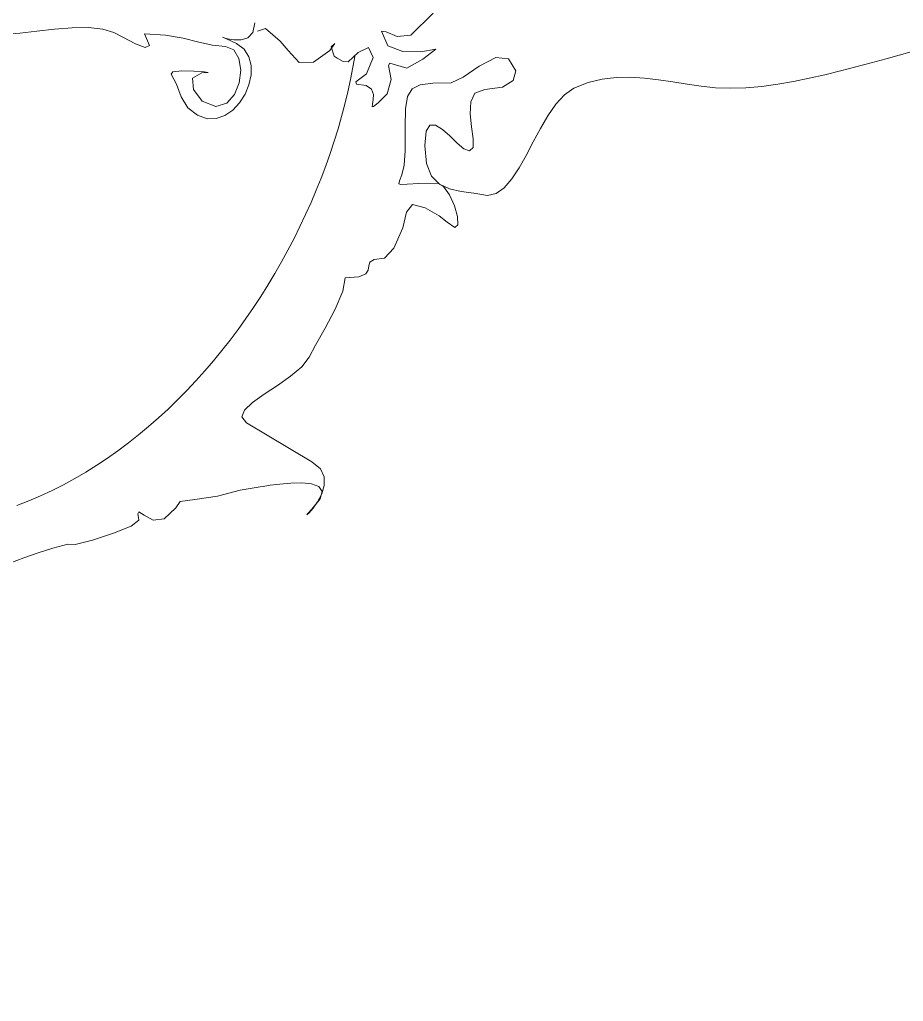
# Model space of a CAD drawing. Header units: centimetres. Extents: x -377343 to 693706, y 194584 to 813780.
# Drawn here: x 185145.8 to 185197.2, y 498772.2 to 498829.3 of the extents above; entities that cross this region are included whole.
import ezdxf

# ---------------------------------------------------------------- set-up
doc = ezdxf.new("R2010")
doc.units = ezdxf.units.CM
doc.layers.add('PIPA', color=11, linetype='Continuous')
doc.layers.add('TEXT', color=7, linetype='Continuous')

msp = doc.modelspace()

# ---------------------------------------------------------------- linework, layer by layer
at = {"layer": 'PIPA', "lineweight": 35, "extrusion": (0, 0.816497, 0.57735), "elevation": 193451.324}
msp.add_lwpolyline([(-421704.212, -325591.681), (-159560.265, -63447.734), (377343.333, -600351.331), (-158232.47, -1135927.133), (-693706.405, -600453.199), (-454216.825, -360963.619)], dxfattribs=at)
at = {"layer": 'TEXT', "color": 2, "linetype": 'Continuous', "lineweight": 13}
for p, q in [((185169.811, 498829.697), (185168.514, 498828.4)), ((185169.811, 498829.697), (185168.514, 498828.4)), ((185205.566, 498829.697), (185196.161, 498827.022)), ((185146.767, 498828.644), (185145.772, 498828.528)), ((185146.767, 498828.644), (185145.772, 498828.528)), ((185147.799, 498828.755), (185146.767, 498828.644)), ((185147.799, 498828.755), (185146.767, 498828.644)), ((185148.816, 498828.832), (185147.799, 498828.755)), ((185148.816, 498828.832), (185147.799, 498828.755)), ((185149.765, 498828.845), (185148.816, 498828.832)), ((185149.765, 498828.845), (185148.816, 498828.832)), ((185150.592, 498828.765), (185149.765, 498828.845)), ((185150.592, 498828.765), (185149.765, 498828.845)), ((185151.245, 498828.562), (185150.592, 498828.765)), ((185151.245, 498828.562), (185150.592, 498828.765)), ((185159.434, 498829.13), (185159.32, 498828.57)), ((185159.434, 498829.13), (185159.32, 498828.57)), ((185160.058, 498828.8), (185159.596, 498828.643)), ((185160.058, 498828.8), (185159.596, 498828.643)), ((185160.917, 498828.055), (185160.058, 498828.8)), ((185160.917, 498828.055), (185160.058, 498828.8)), ((185167.073, 498828.598), (185166.812, 498828.643)), ((185167.073, 498828.598), (185166.812, 498828.643)), ((185166.812, 498828.643), (185167.18, 498827.795)), ((185166.812, 498828.643), (185167.18, 498827.795)), ((185145.772, 498828.528), (185144.869, 498828.437)), ((185145.772, 498828.528), (185144.869, 498828.437)), ((185151.812, 498828.266), (185151.245, 498828.562)), ((185151.812, 498828.266), (185151.245, 498828.562)), ((185152.492, 498827.903), (185151.812, 498828.266)), ((185152.492, 498827.903), (185151.812, 498828.266)), ((185153.029, 498828.481), (185153.318, 498827.805)), ((185153.029, 498828.481), (185153.318, 498827.805)), ((185154.241, 498828.405), (185153.029, 498828.481)), ((185154.241, 498828.405), (185153.029, 498828.481)), ((185155.279, 498828.224), (185154.241, 498828.405)), ((185155.279, 498828.224), (185154.241, 498828.405)), ((185156.181, 498828.009), (185155.279, 498828.224)), ((185156.181, 498828.009), (185155.279, 498828.224)), ((185157.608, 498828.265), (185157.564, 498828.282)), ((185157.564, 498828.282), (185157.797, 498828.185)), ((185157.608, 498828.265), (185157.564, 498828.282)), ((185157.564, 498828.282), (185157.797, 498828.185)), ((185157.852, 498828.194), (185157.608, 498828.265)), ((185157.852, 498828.194), (185157.608, 498828.265)), ((185157.797, 498828.185), (185158.38, 498827.914)), ((185157.797, 498828.185), (185158.38, 498827.914)), ((185158.22, 498828.129), (185157.852, 498828.194)), ((185158.22, 498828.129), (185157.852, 498828.194)), ((185158.638, 498828.13), (185158.22, 498828.129)), ((185158.638, 498828.13), (185158.22, 498828.129)), ((185159.03, 498828.257), (185158.638, 498828.13)), ((185159.03, 498828.257), (185158.638, 498828.13)), ((185159.32, 498828.57), (185159.03, 498828.257)), ((185159.32, 498828.57), (185159.03, 498828.257)), ((185161.379, 498827.508), (185160.917, 498828.055)), ((185161.379, 498827.508), (185160.917, 498828.055)), ((185167.712, 498828.337), (185167.073, 498828.598)), ((185167.712, 498828.337), (185167.073, 498828.598)), ((185168.514, 498828.4), (185167.712, 498828.337)), ((185168.514, 498828.4), (185167.712, 498828.337)), ((185153.066, 498827.681), (185152.492, 498827.903)), ((185153.066, 498827.681), (185152.492, 498827.903)), ((185153.318, 498827.805), (185153.066, 498827.681)), ((185153.318, 498827.805), (185153.066, 498827.681)), ((185156.985, 498827.828), (185156.181, 498828.009)), ((185156.985, 498827.828), (185156.181, 498828.009)), ((185157.731, 498827.752), (185156.985, 498827.828)), ((185157.731, 498827.752), (185156.985, 498827.828)), ((185158.223, 498827.559), (185157.731, 498827.752)), ((185158.223, 498827.559), (185157.731, 498827.752)), ((185158.519, 498827.06), (185158.223, 498827.559)), ((185158.519, 498827.06), (185158.223, 498827.559)), ((185158.38, 498827.914), (185158.818, 498827.588)), ((185158.38, 498827.914), (185158.818, 498827.588)), ((185158.818, 498827.588), (185159.095, 498827.155)), ((185158.818, 498827.588), (185159.095, 498827.155)), ((185162.01, 498826.824), (185161.379, 498827.508)), ((185162.01, 498826.824), (185161.379, 498827.508)), ((185163.812, 498827.508), (185162.857, 498826.842)), ((185163.812, 498827.508), (185162.857, 498826.842)), ((185164.091, 498827.929), (185163.812, 498827.508)), ((185164.091, 498827.929), (185163.812, 498827.508)), ((185163.884, 498827.737), (185164.091, 498827.929)), ((185163.884, 498827.737), (185164.091, 498827.929)), ((185164.055, 498827.184), (185163.884, 498827.737)), ((185164.055, 498827.184), (185163.884, 498827.737)), ((185166.055, 498827.689), (185165.46, 498827.409)), ((185166.055, 498827.689), (185165.46, 498827.409)), ((185166.325, 498827.103), (185166.055, 498827.689)), ((185166.325, 498827.103), (185166.055, 498827.689)), ((185167.18, 498827.795), (185168.058, 498827.448)), ((185167.18, 498827.795), (185168.058, 498827.448)), ((185169.103, 498827.435), (185169.974, 498827.59)), ((185169.103, 498827.435), (185169.974, 498827.59)), ((185169.974, 498827.59), (185169.208, 498827.019)), ((185169.974, 498827.59), (185169.208, 498827.019)), ((185158.622, 498826.379), (185158.519, 498827.06)), ((185158.622, 498826.379), (185158.519, 498827.06)), ((185159.095, 498827.155), (185159.225, 498826.646)), ((185159.095, 498827.155), (185159.225, 498826.646)), ((185164.229, 498827.064), (185164.055, 498827.184)), ((185164.229, 498827.064), (185164.055, 498827.184)), ((185164.583, 498826.872), (185164.229, 498827.064)), ((185164.583, 498826.872), (185164.229, 498827.064)), ((185165.46, 498827.409), (185164.866, 498826.86)), ((185165.46, 498827.409), (185164.866, 498826.86)), ((185165.271, 498827.265), (185165.148, 498826.552)), ((185165.271, 498827.265), (185165.148, 498826.552)), ((185165.929, 498826.163), (185166.325, 498827.103)), ((185165.929, 498826.163), (185166.325, 498827.103)), ((185168.058, 498827.448), (185169.103, 498827.435)), ((185168.058, 498827.448), (185169.103, 498827.435)), ((185169.208, 498827.019), (185168.28, 498826.484)), ((185169.208, 498827.019), (185168.28, 498826.484)), ((185173.454, 498827.114), (185172.497, 498826.606)), ((185174.19, 498827.022), (185173.454, 498827.114)), ((185174.613, 498826.333), (185174.19, 498827.022)), ((185196.161, 498827.022), (185195.281, 498826.797)), ((185154.667, 498826.277), (185155.194, 498826.331)), ((185154.667, 498826.277), (185155.194, 498826.331)), ((185155.194, 498826.331), (185155.887, 498826.323)), ((185155.194, 498826.331), (185155.887, 498826.323)), ((185158.536, 498825.638), (185158.622, 498826.379)), ((185158.536, 498825.638), (185158.622, 498826.379)), ((185159.225, 498826.646), (185159.222, 498826.091)), ((185159.225, 498826.646), (185159.222, 498826.091)), ((185162.857, 498826.842), (185162.01, 498826.824)), ((185162.857, 498826.842), (185162.01, 498826.824)), ((185164.866, 498826.86), (185164.583, 498826.872)), ((185164.866, 498826.86), (185164.583, 498826.872)), ((185165.148, 498826.552), (185165.007, 498825.836)), ((185165.148, 498826.552), (185165.007, 498825.836)), ((185167.298, 498826.779), (185167.22, 498826.641)), ((185167.298, 498826.779), (185167.22, 498826.641)), ((185167.22, 498826.641), (185167.376, 498825.836)), ((185167.22, 498826.641), (185167.376, 498825.836)), ((185168.28, 498826.484), (185167.298, 498826.779)), ((185168.28, 498826.484), (185167.298, 498826.779)), ((185172.497, 498826.606), (185171.556, 498825.962)), ((185174.473, 498825.765), (185174.613, 498826.333)), ((185193.495, 498826.332), (185192.591, 498826.107)), ((185194.392, 498826.565), (185193.495, 498826.332)), ((185195.281, 498826.797), (185194.392, 498826.565)), ((185154.569, 498826.13), (185154.667, 498826.277)), ((185154.569, 498826.13), (185154.667, 498826.277)), ((185154.893, 498825.554), (185154.569, 498826.13)), ((185154.893, 498825.554), (185154.569, 498826.13)), ((185156.353, 498826.211), (185155.807, 498825.907)), ((185156.353, 498826.211), (185155.807, 498825.907)), ((185155.807, 498825.907), (185155.876, 498825.238)), ((185155.807, 498825.907), (185155.876, 498825.238)), ((185155.887, 498826.323), (185156.485, 498826.28)), ((185155.887, 498826.323), (185156.485, 498826.28)), ((185156.727, 498826.233), (185156.353, 498826.211)), ((185156.727, 498826.233), (185156.353, 498826.211)), ((185156.485, 498826.28), (185156.727, 498826.233)), ((185156.485, 498826.28), (185156.727, 498826.233)), ((185159.222, 498826.091), (185159.099, 498825.523)), ((185159.222, 498826.091), (185159.099, 498825.523)), ((185165.007, 498825.836), (185164.85, 498825.119)), ((185165.007, 498825.836), (185164.85, 498825.119)), ((185165.316, 498825.692), (185165.929, 498826.163)), ((185165.316, 498825.692), (185165.929, 498826.163)), ((185167.376, 498825.836), (185167.136, 498824.995)), ((185167.376, 498825.836), (185167.136, 498824.995)), ((185171.556, 498825.962), (185170.865, 498825.644)), ((185173.848, 498825.38), (185174.473, 498825.765)), ((185179.637, 498825.852), (185178.818, 498825.648)), ((185180.456, 498825.951), (185179.637, 498825.852)), ((185181.277, 498825.964), (185180.456, 498825.951)), ((185182.098, 498825.911), (185181.277, 498825.964)), ((185182.922, 498825.813), (185182.098, 498825.911)), ((185183.748, 498825.688), (185182.922, 498825.813)), ((185191.682, 498825.897), (185190.767, 498825.709)), ((185192.591, 498826.107), (185191.682, 498825.897)), ((185155.164, 498824.815), (185154.893, 498825.554)), ((185155.164, 498824.815), (185154.893, 498825.554)), ((185155.876, 498825.238), (185156.387, 498824.569)), ((185155.876, 498825.238), (185156.387, 498824.569)), ((185158.262, 498824.957), (185158.536, 498825.638)), ((185158.262, 498824.957), (185158.536, 498825.638)), ((185159.099, 498825.523), (185158.873, 498824.971)), ((185159.099, 498825.523), (185158.873, 498824.971)), ((185165.352, 498825.563), (185165.316, 498825.692)), ((185165.352, 498825.563), (185165.316, 498825.692)), ((185165.923, 498825.476), (185165.352, 498825.563)), ((185165.923, 498825.476), (185165.352, 498825.563)), ((185166.227, 498825.257), (185165.923, 498825.476)), ((185166.227, 498825.257), (185165.923, 498825.476)), ((185166.337, 498824.965), (185166.227, 498825.257)), ((185166.337, 498824.965), (185166.227, 498825.257)), ((185168.587, 498825.28), (185168.324, 498824.834)), ((185169.059, 498825.523), (185168.587, 498825.28)), ((185169.798, 498825.624), (185169.059, 498825.523)), ((185170.865, 498825.644), (185169.798, 498825.624)), ((185172.243, 498825.041), (185172.811, 498825.238)), ((185172.811, 498825.238), (185173.848, 498825.38)), ((185178, 498825.319), (185177.452, 498824.936)), ((185178.818, 498825.648), (185178, 498825.319)), ((185184.576, 498825.556), (185183.748, 498825.688)), ((185185.408, 498825.438), (185184.576, 498825.556)), ((185186.242, 498825.352), (185185.408, 498825.438)), ((185187.081, 498825.319), (185186.242, 498825.352)), ((185188.005, 498825.347), (185187.081, 498825.319)), ((185188.928, 498825.426), (185188.005, 498825.347)), ((185189.849, 498825.549), (185188.928, 498825.426)), ((185190.767, 498825.709), (185189.849, 498825.549)), ((185155.542, 498824.184), (185155.164, 498824.815)), ((185155.542, 498824.184), (185155.164, 498824.815)), ((185157.803, 498824.458), (185158.262, 498824.957)), ((185157.803, 498824.458), (185158.262, 498824.957)), ((185158.873, 498824.971), (185158.555, 498824.467)), ((185158.873, 498824.971), (185158.555, 498824.467)), ((185164.85, 498825.119), (185164.676, 498824.4)), ((185164.85, 498825.119), (185164.676, 498824.4)), ((185166.279, 498824.398), (185166.33, 498824.659)), ((185166.279, 498824.398), (185166.33, 498824.659)), ((185166.33, 498824.659), (185166.337, 498824.965)), ((185166.33, 498824.659), (185166.337, 498824.965)), ((185167.136, 498824.995), (185166.613, 498824.481)), ((185167.136, 498824.995), (185166.613, 498824.481)), ((185168.324, 498824.834), (185168.21, 498824.125)), ((185171.996, 498824.531), (185172.243, 498825.041)), ((185177.452, 498824.936), (185176.95, 498824.39)), ((185156.105, 498823.75), (185155.542, 498824.184)), ((185156.105, 498823.75), (185155.542, 498824.184)), ((185156.387, 498824.569), (185157.163, 498824.265)), ((185156.387, 498824.569), (185157.163, 498824.265)), ((185157.163, 498824.265), (185157.803, 498824.458)), ((185157.163, 498824.265), (185157.803, 498824.458)), ((185158.555, 498824.467), (185158.161, 498824.042)), ((185158.555, 498824.467), (185158.161, 498824.042)), ((185164.676, 498824.4), (185164.485, 498823.681)), ((185164.676, 498824.4), (185164.485, 498823.681)), ((185166.259, 498824.241), (185166.279, 498824.398)), ((185166.259, 498824.241), (185166.279, 498824.398)), ((185166.346, 498824.249), (185166.259, 498824.241)), ((185166.346, 498824.249), (185166.259, 498824.241)), ((185166.613, 498824.481), (185166.346, 498824.249)), ((185166.613, 498824.481), (185166.346, 498824.249)), ((185168.21, 498824.125), (185168.185, 498823.091)), ((185171.967, 498823.834), (185171.996, 498824.531)), ((185176.95, 498824.39), (185176.486, 498823.723)), ((185156.663, 498823.55), (185156.105, 498823.75)), ((185156.663, 498823.55), (185156.105, 498823.75)), ((185157.201, 498823.553), (185156.663, 498823.55)), ((185157.201, 498823.553), (185156.663, 498823.55)), ((185157.705, 498823.727), (185157.201, 498823.553)), ((185157.705, 498823.727), (185157.201, 498823.553)), ((185158.161, 498824.042), (185157.705, 498823.727)), ((185158.161, 498824.042), (185157.705, 498823.727)), ((185164.485, 498823.681), (185164.278, 498822.962)), ((185164.485, 498823.681), (185164.278, 498822.962)), ((185172.049, 498823.075), (185171.967, 498823.834)), ((185176.486, 498823.723), (185176.049, 498822.978)), ((185164.278, 498822.962), (185164.056, 498822.243)), ((185164.278, 498822.962), (185164.056, 498822.243)), ((185168.185, 498823.091), (185168.19, 498821.671)), ((185169.407, 498822.819), (185169.628, 498823.176)), ((185169.628, 498823.176), (185169.953, 498823.175)), ((185169.953, 498823.175), (185170.349, 498822.928)), ((185170.349, 498822.928), (185170.778, 498822.543)), ((185172.139, 498822.378), (185172.049, 498823.075)), ((185176.049, 498822.978), (185175.631, 498822.195)), ((185169.325, 498821.995), (185169.407, 498822.819)), ((185170.778, 498822.543), (185171.206, 498822.132)), ((185172.13, 498821.869), (185172.139, 498822.378)), ((185164.056, 498822.243), (185163.817, 498821.526)), ((185164.056, 498822.243), (185163.817, 498821.526)), ((185169.429, 498820.936), (185169.325, 498821.995)), ((185171.206, 498822.132), (185171.598, 498821.805)), ((185171.598, 498821.805), (185171.919, 498821.671)), ((185171.919, 498821.671), (185172.13, 498821.869)), ((185175.631, 498822.195), (185175.222, 498821.417)), ((185163.817, 498821.526), (185163.563, 498820.81)), ((185163.817, 498821.526), (185163.563, 498820.81)), ((185168.19, 498821.671), (185168.127, 498820.846)), ((185175.222, 498821.417), (185174.812, 498820.687)), ((185163.563, 498820.81), (185163.293, 498820.096)), ((185163.563, 498820.81), (185163.293, 498820.096)), ((185168.127, 498820.846), (185167.991, 498820.285)), ((185169.722, 498820.211), (185169.429, 498820.936)), ((185174.812, 498820.687), (185174.391, 498820.045)), ((185163.293, 498820.096), (185163.008, 498819.386)), ((185163.293, 498820.096), (185163.008, 498819.386)), ((185167.991, 498820.285), (185167.861, 498819.941)), ((185170.174, 498819.749), (185169.722, 498820.211)), ((185167.861, 498819.941), (185167.815, 498819.766)), ((185167.815, 498819.766), (185167.933, 498819.712)), ((185167.933, 498819.712), (185168.292, 498819.733)), ((185168.292, 498819.733), (185168.974, 498819.78)), ((185168.974, 498819.78), (185170.055, 498819.806)), ((185170.055, 498819.806), (185170.414, 498819.608)), ((185170.755, 498819.476), (185170.174, 498819.749)), ((185170.414, 498819.608), (185170.763, 498819.115)), ((185173.951, 498819.535), (185173.482, 498819.198)), ((185174.391, 498820.045), (185173.951, 498819.535)), ((185163.008, 498819.386), (185162.708, 498818.679)), ((185163.008, 498819.386), (185162.708, 498818.679)), ((185171.435, 498819.322), (185170.755, 498819.476)), ((185170.763, 498819.115), (185171.052, 498818.479)), ((185172.184, 498819.213), (185171.435, 498819.322)), ((185172.973, 498819.076), (185172.184, 498819.213)), ((185173.482, 498819.198), (185172.973, 498819.076)), ((185162.708, 498818.679), (185162.393, 498817.976)), ((185162.708, 498818.679), (185162.393, 498817.976)), ((185168.604, 498818.562), (185168.271, 498818.104)), ((185169.355, 498818.367), (185168.604, 498818.562)), ((185170.152, 498817.898), (185169.355, 498818.367)), ((185171.052, 498818.479), (185171.233, 498817.851)), ((185162.393, 498817.976), (185162.063, 498817.277)), ((185162.393, 498817.976), (185162.063, 498817.277)), ((185168.271, 498818.104), (185168.043, 498817.194)), ((185170.622, 498817.536), (185170.152, 498817.898)), ((185171.233, 498817.851), (185171.254, 498817.383)), ((185162.063, 498817.277), (185161.719, 498816.584)), ((185162.063, 498817.277), (185161.719, 498816.584)), ((185171.067, 498817.228), (185170.622, 498817.536)), ((185171.254, 498817.383), (185171.067, 498817.228)), ((185168.043, 498817.194), (185167.526, 498816.014)), ((185161.719, 498816.584), (185161.361, 498815.896)), ((185161.719, 498816.584), (185161.361, 498815.896)), ((185161.361, 498815.896), (185160.988, 498815.215)), ((185161.361, 498815.896), (185160.988, 498815.215)), ((185167.526, 498816.014), (185166.974, 498815.428)), ((185160.988, 498815.215), (185160.602, 498814.54)), ((185160.988, 498815.215), (185160.602, 498814.54)), ((185166.063, 498814.981), (185166.031, 498814.74)), ((185166.134, 498815.203), (185166.063, 498814.981)), ((185166.388, 498815.365), (185166.134, 498815.203)), ((185166.974, 498815.428), (185166.388, 498815.365)), ((185160.602, 498814.54), (185160.201, 498813.873)), ((185160.602, 498814.54), (185160.201, 498813.873)), ((185165.497, 498814.356), (185164.704, 498814.293)), ((185165.891, 498814.518), (185165.497, 498814.356)), ((185166.031, 498814.74), (185165.891, 498814.518)), ((185160.201, 498813.873), (185159.787, 498813.214)), ((185160.201, 498813.873), (185159.787, 498813.214)), ((185164.704, 498814.293), (185164.554, 498813.517)), ((185159.787, 498813.214), (185159.36, 498812.564)), ((185159.787, 498813.214), (185159.36, 498812.564)), ((185164.554, 498813.517), (185164.113, 498812.479)), ((185159.36, 498812.564), (185158.92, 498811.923)), ((185159.36, 498812.564), (185158.92, 498811.923)), ((185164.113, 498812.479), (185163.536, 498811.368)), ((185158.92, 498811.923), (185158.467, 498811.292)), ((185158.92, 498811.923), (185158.467, 498811.292)), ((185158.467, 498811.292), (185158.001, 498810.671)), ((185158.467, 498811.292), (185158.001, 498810.671)), ((185163.536, 498811.368), (185162.978, 498810.37)), ((185158.001, 498810.671), (185157.522, 498810.061)), ((185158.001, 498810.671), (185157.522, 498810.061)), ((185162.978, 498810.37), (185162.596, 498809.672)), ((185157.522, 498810.061), (185157.031, 498809.462)), ((185157.522, 498810.061), (185157.031, 498809.462)), ((185157.031, 498809.462), (185156.528, 498808.876)), ((185157.031, 498809.462), (185156.528, 498808.876)), ((185162.596, 498809.672), (185162.173, 498809.122)), ((185156.528, 498808.876), (185156.013, 498808.302)), ((185156.528, 498808.876), (185156.013, 498808.302)), ((185162.173, 498809.122), (185161.524, 498808.575)), ((185156.013, 498808.302), (185155.486, 498807.741)), ((185156.013, 498808.302), (185155.486, 498807.741)), ((185161.524, 498808.575), (185160.757, 498808.038)), ((185155.486, 498807.741), (185154.947, 498807.195)), ((185155.486, 498807.741), (185154.947, 498807.195)), ((185159.981, 498807.523), (185159.303, 498807.038)), ((185160.757, 498808.038), (185159.981, 498807.523)), ((185154.947, 498807.195), (185154.397, 498806.662)), ((185154.947, 498807.195), (185154.397, 498806.662)), ((185159.303, 498807.038), (185158.833, 498806.593)), ((185154.397, 498806.662), (185153.836, 498806.145)), ((185154.397, 498806.662), (185153.836, 498806.145)), ((185158.833, 498806.593), (185158.678, 498806.198)), ((185153.836, 498806.145), (185153.263, 498805.643)), ((185153.836, 498806.145), (185153.263, 498805.643)), ((185158.678, 498806.198), (185158.947, 498805.861)), ((185158.947, 498805.861), (185162.758, 498803.591)), ((185153.263, 498805.643), (185152.68, 498805.157)), ((185153.263, 498805.643), (185152.68, 498805.157)), ((185152.086, 498804.688), (185151.482, 498804.237)), ((185152.086, 498804.688), (185151.482, 498804.237)), ((185152.68, 498805.157), (185152.086, 498804.688)), ((185152.68, 498805.157), (185152.086, 498804.688)), ((185151.482, 498804.237), (185150.868, 498803.803)), ((185151.482, 498804.237), (185150.868, 498803.803)), ((185150.868, 498803.803), (185150.243, 498803.387)), ((185150.868, 498803.803), (185150.243, 498803.387)), ((185162.758, 498803.591), (185163.255, 498803.183)), ((185149.609, 498802.991), (185148.965, 498802.614)), ((185149.609, 498802.991), (185148.965, 498802.614)), ((185150.243, 498803.387), (185149.609, 498802.991)), ((185150.243, 498803.387), (185149.609, 498802.991)), ((185163.255, 498803.183), (185163.474, 498802.713)), ((185148.965, 498802.614), (185148.311, 498802.257)), ((185148.965, 498802.614), (185148.311, 498802.257)), ((185161.526, 498802.352), (185160.886, 498802.296)), ((185162.17, 498802.365), (185161.526, 498802.352)), ((185162.741, 498802.307), (185162.17, 498802.365)), ((185163.474, 498802.713), (185163.478, 498802.214)), ((185147.648, 498801.921), (185146.976, 498801.606)), ((185147.648, 498801.921), (185146.976, 498801.606)), ((185148.311, 498802.257), (185147.648, 498801.921)), ((185148.311, 498802.257), (185147.648, 498801.921)), ((185158.59, 498801.942), (185157.278, 498801.591)), ((185159.758, 498802.131), (185158.59, 498801.942)), ((185159.925, 498802.159), (185159.758, 498802.131)), ((185160.327, 498802.222), (185159.925, 498802.159)), ((185160.886, 498802.296), (185160.327, 498802.222)), ((185163.162, 498802.151), (185162.741, 498802.307)), ((185163.356, 498801.872), (185163.162, 498802.151)), ((185163.247, 498801.442), (185163.356, 498801.872)), ((185163.478, 498802.214), (185163.33, 498801.722)), ((185146.295, 498801.313), (185145.606, 498801.042)), ((185146.295, 498801.313), (185145.606, 498801.042)), ((185146.976, 498801.606), (185146.295, 498801.313)), ((185146.976, 498801.606), (185146.295, 498801.313)), ((185155.107, 498801.288), (185154.842, 498800.921)), ((185155.947, 498801.402), (185155.107, 498801.288)), ((185157.278, 498801.591), (185155.947, 498801.402)), ((185162.758, 498800.834), (185163.247, 498801.442)), ((185163.092, 498801.27), (185162.828, 498800.894)), ((185163.33, 498801.722), (185163.092, 498801.27)), ((185152.704, 498800.672), (185152.632, 498800.564)), ((185153.011, 498800.477), (185152.704, 498800.672)), ((185154.842, 498800.921), (185154.164, 498800.267)), ((185162.502, 498800.563), (185162.758, 498800.834)), ((185162.828, 498800.894), (185162.599, 498800.628)), ((185152.704, 498800.186), (185152.243, 498799.855)), ((185152.632, 498800.564), (185152.668, 498800.348)), ((185152.668, 498800.348), (185152.704, 498800.186)), ((185153.533, 498800.192), (185153.011, 498800.477)), ((185154.164, 498800.267), (185153.533, 498800.192)), ((185162.599, 498800.628), (185162.47, 498800.506)), ((185162.47, 498800.506), (185162.502, 498800.563)), ((185152.243, 498799.855), (185151.214, 498799.432)), ((185150.001, 498799.036), (185148.992, 498798.787)), ((185151.214, 498799.432), (185150.001, 498799.036)), ((185147.688, 498798.566), (185146.836, 498798.291)), ((185148.569, 498798.807), (185147.688, 498798.566)), ((185148.992, 498798.787), (185148.569, 498798.807)), ((185146.007, 498797.995), (185145.193, 498797.693)), ((185146.836, 498798.291), (185146.007, 498797.995))]:
    msp.add_line(p, q, dxfattribs=at)

doc.saveas('drawing.dxf')
